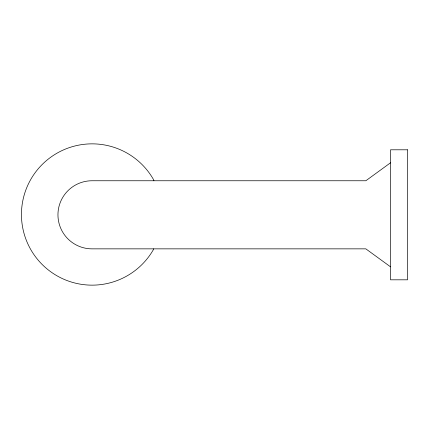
<?xml version="1.0" encoding="UTF-8"?>
<svg xmlns="http://www.w3.org/2000/svg" width="429" height="429" viewBox="0 0 429 429"><rect width="100%" height="100%" fill="white"/><g stroke="black" fill="none" stroke-linecap="round" stroke-linejoin="round"><path stroke-width="0.64" d="M153.679 248.852L153.282 249.823A70.646 70.646 0 0 1 46.686 268.618A70.646 70.646 0 0 1 46.686 160.382A70.646 70.646 0 0 1 153.282 179.177L153.936 180.759M390.524 162.784L365.83 180.759L91.999 180.759A34.047 34.047 0 0 0 57.953 214.806A34.047 34.047 0 0 0 91.999 248.852L365.83 248.852L390.524 266.827M407.55 149.796L390.524 149.796L390.524 279.815L407.55 279.815L407.55 149.796"/></g></svg>
